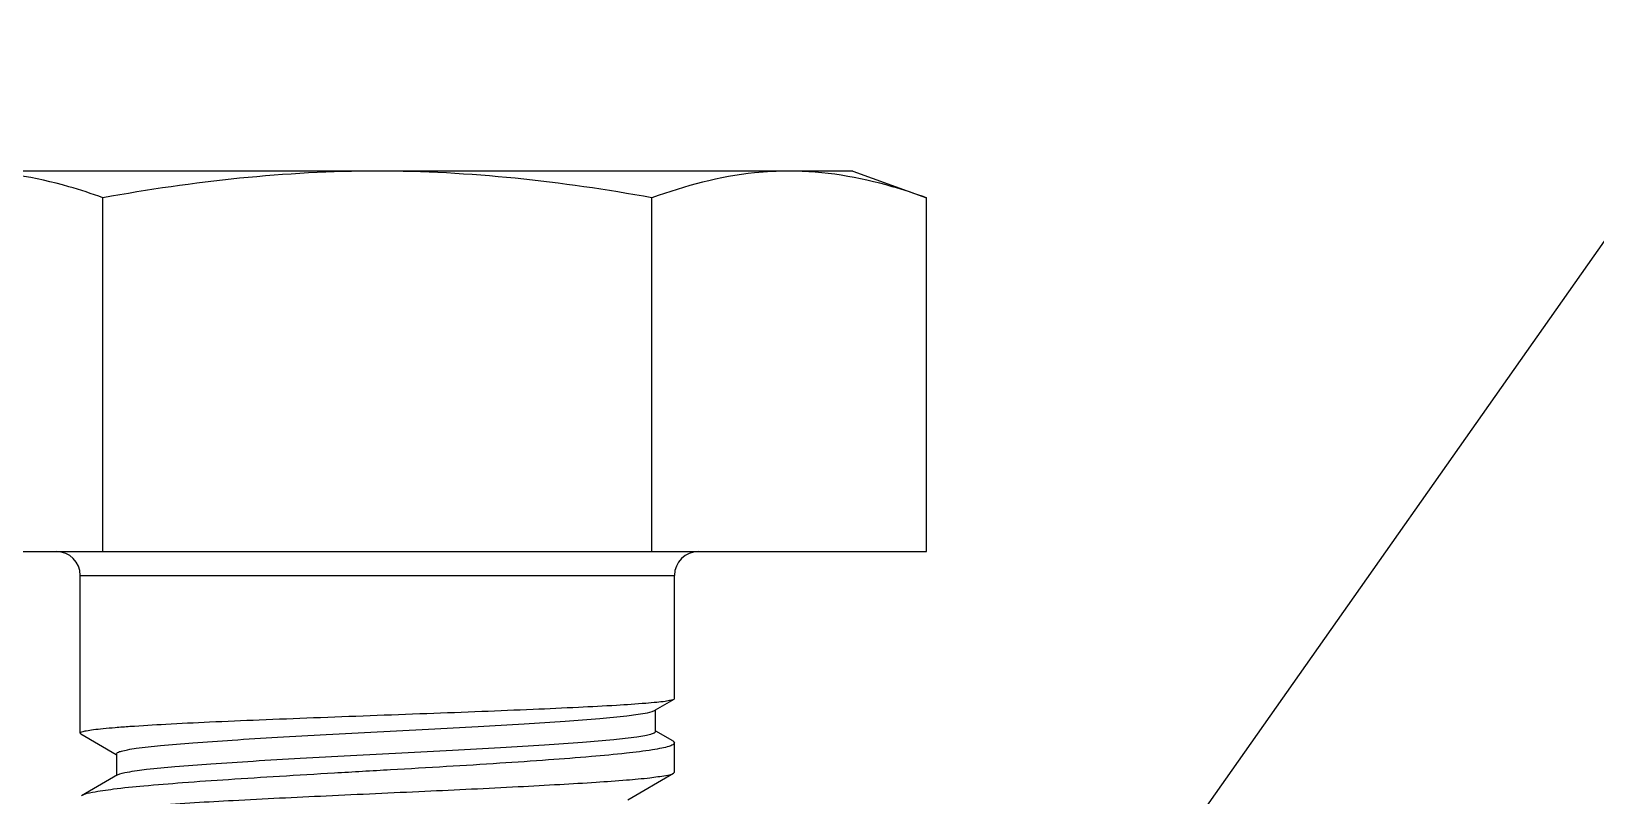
# Model space of a CAD drawing. Extents: x 1680110 to 4798266, y 269661 to 1249705.
# Drawn here: x 2406231.9 to 2406452.1, y 656608.3 to 656715.8 of the extents above; entities that cross this region are included whole.
import ezdxf

# ---------------------------------------------------------------- set-up
doc = ezdxf.new("R2010")
doc.units = 0
doc.header["$LTSCALE"] = 1000
doc.header["$MEASUREMENT"] = 0
doc.styles.get("Standard").update_dxf_attribs({"font": 'gbenor.shx', "bigfont": 'gbcbig.shx'})
doc.dimstyles.get("Standard").update_dxf_attribs({"dimscale": 100, "dimtxt": 3.5, "dimasz": 1, "dimexe": 2.5, "dimexo": 3, "dimgap": 1.5, "dimtad": 1, "dimdec": 0, "dimzin": 0, "dimdsep": 46, "dimtxsty": 'Standard', "dimblk": 'ARCHTICK', "dimcen": 0.09, "dimadec": 0, "dimazin": 0, "dimtfac": 1, "dimtdec": 0, "dimtix": 1, "dimtmove": 2, "dimatfit": 3, "dimfxl": 1, "dimtolj": 1, "dimtzin": 0, "dimarcsym": 0})

# ---------------------------------------------------------------- blocks, each defined once
blk = doc.blocks.new('gfhhrryyfd')
at = {"linetype": 'Continuous'}
for p, q in [((3695141.35, -1750748.27), (3695007.54, -1750748.27)), ((3695141.35, -1750748.27), (3695151.71, -1750752.03)), ((3695035.82, -1750801.79), (3695035.82, -1750752.03)), ((3695113.08, -1750801.79), (3695113.08, -1750752.03)), ((3695151.71, -1750801.79), (3695151.71, -1750752.03)), ((3694997.19, -1750801.79), (3695151.71, -1750801.79)), ((3695032.63, -1750827.34), (3695032.63, -1750805.14)), ((3695032.63, -1750827.34), (3695032.63, -1750805.14)), ((3695032.63, -1750805.14), (3695116.26, -1750805.14)), ((3695116.26, -1750822.46), (3695116.26, -1750805.14)), ((3695116.26, -1750822.46), (3695116.26, -1750805.14)), ((3695113.58, -1750824.06), (3695116.19, -1750822.54)), ((3695116.19, -1750822.54), (3695116.26, -1750822.46)), ((3695113.43, -1750824.14), (3695113.58, -1750824.06)), ((3695113.58, -1750827.1), (3695113.58, -1750824.06)), ((3695032.63, -1750827.34), (3695032.63, -1750827.32)), ((3695032.73, -1750827.45), (3695032.63, -1750827.34)), ((3695032.73, -1750827.45), (3695037.67, -1750830.33)), ((3695113.62, -1750827.04), (3695113.58, -1750827.02)), ((3695116.03, -1750828.44), (3695113.62, -1750827.04)), ((3695116.03, -1750828.44), (3695116.26, -1750828.71)), ((3695116.26, -1750832.84), (3695116.26, -1750828.71)), ((3695116.26, -1750832.84), (3695116.26, -1750828.71)), ((3695037.67, -1750830.33), (3695037.71, -1750830.35)), ((3695037.71, -1750830.26), (3695037.71, -1750833.3)), ((3695037.87, -1750833.21), (3695032.82, -1750836.14)), ((3695109.68, -1750836.74), (3695116.14, -1750832.98)), ((3695116.14, -1750832.98), (3695116.26, -1750832.84))]:
    blk.add_line(p, q, dxfattribs=at)
for centre, radius, start, end in [((3695029.28, -1750805.14), 3.35, 0, 90), ((3695119.61, -1750805.14), 3.35, 90, 180), ((3695116.11, -1750828.71), 0.155, 352.473, 359.9874)]:
    blk.add_arc(centre, radius, start, end, dxfattribs=at)
for points, knots in [([(3695035.82, -1750752.03), (3695034.24, -1750751.46), (3695028, -1750749.39), (3695021.4, -1750748.27), (3695016.5, -1750748.27)], [0, 0, 0, 0, 0.255699, 1, 1, 1, 1]), ([(3695132.39, -1750748.27), (3695130.77, -1750748.27), (3695124.19, -1750748.61), (3695117.74, -1750750.34), (3695113.08, -1750752.03)], [0, 0, 0, 0, 0.246322, 1, 1, 1, 1]), ([(3695151.71, -1750752.03), (3695150.12, -1750751.46), (3695143.89, -1750749.39), (3695137.29, -1750748.27), (3695132.39, -1750748.27)], [0, 0, 0, 0, 0.255699, 1, 1, 1, 1]), ([(3695032.63, -1750827.32), (3695032.66, -1750827.23), (3695033.01, -1750827.11), (3695033.58, -1750826.97), (3695034.61, -1750826.82), (3695035.95, -1750826.67), (3695037.67, -1750826.52), (3695040.61, -1750826.3), (3695045.03, -1750826.04), (3695051.1, -1750825.74), (3695058.03, -1750825.44), (3695065.57, -1750825.15), (3695073.43, -1750824.85), (3695081.32, -1750824.56), (3695088.97, -1750824.27), (3695096.08, -1750823.98), (3695102.39, -1750823.7), (3695107.68, -1750823.42), (3695111.36, -1750823.18), (3695113.64, -1750822.98), (3695114.83, -1750822.85), (3695115.63, -1750822.71), (3695116.06, -1750822.62), (3695116.19, -1750822.54)], [0, 0, 0, 0, 0.003381, 0.010986, 0.023001, 0.039366, 0.059948, 0.084568, 0.144999, 0.218466, 0.30228, 0.393369, 0.488398, 0.583881, 0.67631, 0.762298, 0.838693, 0.902698, 0.951975, 0.970513, 0.984751, 0.994586, 1, 1, 1, 1]), ([(3695037.71, -1750830.26), (3695037.71, -1750830.17), (3695038, -1750829.98), (3695038.51, -1750829.83), (3695039.41, -1750829.63), (3695041.23, -1750829.36), (3695044.29, -1750829.03), (3695048.8, -1750828.66), (3695054.29, -1750828.28), (3695060.55, -1750827.91), (3695067.35, -1750827.53), (3695074.44, -1750827.15), (3695081.56, -1750826.78), (3695088.45, -1750826.4), (3695094.86, -1750826.03), (3695100.58, -1750825.67), (3695105.39, -1750825.3), (3695109.16, -1750824.97), (3695111.7, -1750824.59), (3695113.04, -1750824.37), (3695113.43, -1750824.14)], [0, 0, 0, 0, 0.003478, 0.010905, 0.022714, 0.038888, 0.08377, 0.143931, 0.217105, 0.300546, 0.391147, 0.485568, 0.580364, 0.672117, 0.757557, 0.833683, 0.897862, 0.947927, 0.982266, 1, 1, 1, 1]), ([(3695037.87, -1750833.21), (3695038.29, -1750832.97), (3695039.7, -1750832.74), (3695042.37, -1750832.34), (3695046.31, -1750832), (3695051.3, -1750831.61), (3695057.19, -1750831.24), (3695063.74, -1750830.86), (3695070.71, -1750830.49), (3695077.85, -1750830.11), (3695084.89, -1750829.74), (3695091.58, -1750829.36), (3695097.69, -1750828.99), (3695103, -1750828.63), (3695107.33, -1750828.27), (3695110.26, -1750827.95), (3695111.98, -1750827.69), (3695112.83, -1750827.5), (3695113.32, -1750827.36), (3695113.58, -1750827.19), (3695113.58, -1750827.1)], [0, 0, 0, 0, 0.01879, 0.054986, 0.107411, 0.174108, 0.252565, 0.339846, 0.432717, 0.527771, 0.621558, 0.710715, 0.792084, 0.862827, 0.920523, 0.963255, 0.978576, 0.989732, 0.99673, 1, 1, 1, 1]), ([(3695116.26, -1750828.73), (3695116.25, -1750828.83), (3695115.94, -1750829.05), (3695115.35, -1750829.25), (3695114.37, -1750829.49), (3695112.39, -1750829.83), (3695109.07, -1750830.23), (3695104.2, -1750830.68), (3695098.25, -1750831.14), (3695091.45, -1750831.6), (3695084.04, -1750832.06), (3695076.28, -1750832.51), (3695068.46, -1750832.96), (3695060.85, -1750833.42), (3695053.74, -1750833.86), (3695047.36, -1750834.3), (3695041.96, -1750834.75), (3695037.71, -1750835.15), (3695034.82, -1750835.6), (3695033.28, -1750835.87), (3695032.82, -1750836.14)], [0, 0, 0, 0, 0.003886, 0.011519, 0.02334, 0.039356, 0.083514, 0.142565, 0.214445, 0.296599, 0.386099, 0.479746, 0.574189, 0.666041, 0.75202, 0.829053, 0.894388, 0.945711, 0.981256, 1, 1, 1, 1]), ([(3695035.88, -1750838.11), (3695038.34, -1750837.81), (3695044.44, -1750837.35), (3695054.89, -1750836.73), (3695067.5, -1750836.13), (3695080.88, -1750835.51), (3695091.84, -1750835), (3695099.87, -1750834.56), (3695104.95, -1750834.26), (3695109.18, -1750833.95), (3695112.46, -1750833.67), (3695114.65, -1750833.35), (3695115.81, -1750833.18), (3695116.14, -1750832.98)], [0, 0, 0, 0, 0.092558, 0.227667, 0.390531, 0.563263, 0.72685, 0.799502, 0.863318, 0.916535, 0.9577, 0.985721, 1, 1, 1, 1])]:
    blk.add_open_spline(points, degree=3, knots=knots, dxfattribs=at)
for points in [[(3695074.45, -1750748.27), (3695061.51, -1750748.27), (3695048.55, -1750749.72), (3695035.82, -1750752.03)], [(3695113.08, -1750752.03), (3695100.35, -1750749.72), (3695087.38, -1750748.27), (3695074.45, -1750748.27)]]:
    blk.add_open_spline(points, degree=3, dxfattribs=at)
blk.add_leader([(3695116.26, -1750943.97), (3695847.91, -1749904.8)], dimstyle='Standard', override={"dimgap": 20, "dimtad": 0})

msp = doc.modelspace()

# ---------------------------------------------------------------- block references
at = {"lineweight": -3, "xscale": 0.9999959468841553, "yscale": 0.9999959506094456, "zscale": 0.9999959495959999}
msp.add_blockref('gfhhrryyfd', (-1288778.82, 2407437.34), dxfattribs=at)

doc.saveas('drawing.dxf')
